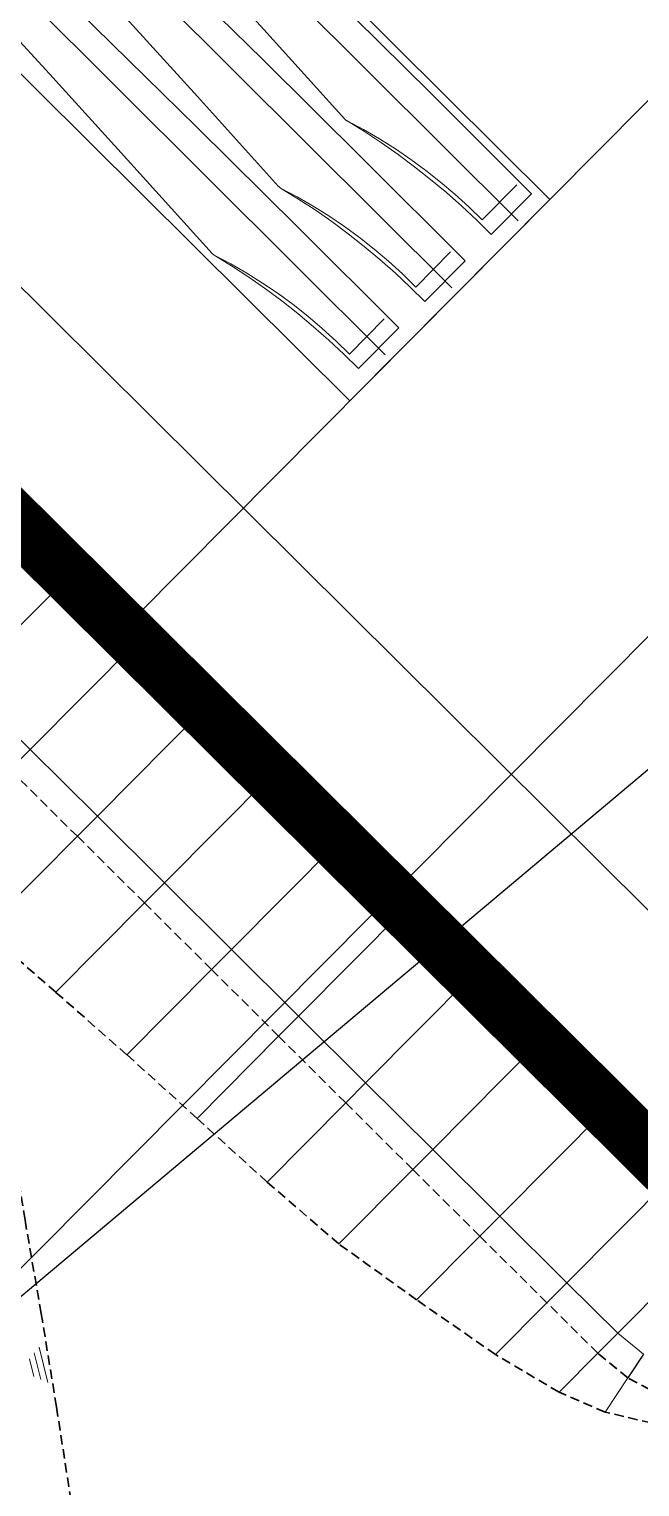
# Model space of a CAD drawing. Header units: metres. Extents: x 544752 to 548977, y 1840603 to 1844608.
# Drawn here: x 545503.2 to 545535.5, y 1843689.5 to 1843766.6 of the extents above; entities that cross this region are included whole.
import ezdxf

# ---------------------------------------------------------------- set-up
doc = ezdxf.new("R2010")
doc.units = ezdxf.units.M
doc.header["$MEASUREMENT"] = 0
doc.linetypes.add('ACAD_ISO02W100', pattern=[15, 12, -3])
doc.linetypes.add('Anordnung Grundriss$0$GESTRICHELT', pattern=[0.75, 0.5, -0.25])
doc.layers.add('Anordnung Grundriss$0$FBC-Windkraftstandort', color=7, linetype='Continuous')
doc.layers.add('C-ROAD', color=7, linetype='Continuous')
for name, color, linetype, lineweight in [('C-ROAD-CORR', 5, 'Continuous', 0), ('C-ROAD-LINK', 150, 'Continuous', 0), ('C-TOPO-FEAT', 94, 'Continuous', 5), ('Line5', 5, 'Continuous', 13), ('Line7', 7, 'Continuous', 20), ('Đường', 5, 'ACAD_ISO02W100', 5)]:
    doc.layers.add(name, color=color, linetype=linetype, lineweight=lineweight)

# ---------------------------------------------------------------- blocks, each defined once
blk = doc.blocks.new('TB')
at = {"layer": 'Anordnung Grundriss$0$FBC-Windkraftstandort', "color": 1, "ltscale": 0.2}
blk.add_lwpolyline([(-13.555, 1.927), (-43.696, -62.061), (-8.986, -2.857)], dxfattribs=at)
at = {"layer": 'Defpoints', "color": 5, "linetype": 'Anordnung Grundriss$0$GESTRICHELT', "lineweight": 5, "ltscale": 0.2}
blk.add_circle((-0.405, 0), 105.728, dxfattribs=at)
blk = doc.blocks.new('FREFEWRFERWF')
at = {"layer": 'Line5', "color": 5}
for p, q in [((-12.755, -0.815), (-14.436, 70.206)), ((-7.212, -0.684), (-8.893, 70.337)), ((-1.669, -0.553), (-3.35, 70.468)), ((-3.159, 0.835), (-0.246, 0.904)), ((-14.245, 0.572), (-11.332, 0.641)), ((-8.702, 0.703), (-5.789, 0.772)), ((-3.362, -0.079), (0, 0)), ((-14.448, -0.342), (-11.086, -0.262)), ((-8.905, -0.211), (-5.543, -0.131))]:
    blk.add_line(p, q, dxfattribs=at)
at = {"layer": 'Line5', "color": 5, "flags": 128}
for points in [[(-3.778, 69.349), (-3.722, 69.447), (-3.657, 69.538), (-3.583, 69.623), (-3.5, 69.699), (-3.411, 69.767), (-3.315, 69.826), (-3.213, 69.874), (-3.107, 69.913), (-2.998, 69.94)], [(-2.998, 69.94), (-2.981, 69.942), (-2.964, 69.94), (-2.947, 69.935), (-2.932, 69.928), (-2.918, 69.917), (-2.907, 69.904), (-2.898, 69.889), (-2.892, 69.873), (-2.89, 69.855)], [(-2.89, 69.855), (-2.425, 62.1), (-1.997, 54.343), (-1.604, 46.584), (-1.247, 38.824), (-0.926, 31.061), (-0.64, 23.298), (-0.391, 15.533), (-0.178, 7.767), (0, 0)], [(-14.874, 69.047), (-14.902, 62.451), (-14.953, 55.856), (-15.027, 49.26), (-15.124, 42.665), (-15.245, 36.071), (-15.389, 29.476), (-15.556, 22.883), (-15.746, 16.29), (-15.96, 9.697)], [(-14.874, 69.047), (-14.874, 69.052), (-14.874, 69.056), (-14.873, 69.061), (-14.872, 69.065), (-14.871, 69.07), (-14.87, 69.074), (-14.868, 69.078), (-14.866, 69.083), (-14.864, 69.087)], [(-14.864, 69.087), (-14.808, 69.184), (-14.743, 69.276), (-14.669, 69.36), (-14.586, 69.437), (-14.497, 69.505), (-14.401, 69.563), (-14.299, 69.612), (-14.193, 69.65), (-14.084, 69.678)], [(-14.084, 69.678), (-14.067, 69.679), (-14.05, 69.678), (-14.033, 69.673), (-14.018, 69.665), (-14.004, 69.655), (-13.993, 69.642), (-13.984, 69.627), (-13.978, 69.61), (-13.976, 69.593)], [(-13.976, 69.593), (-13.511, 61.838), (-13.083, 54.081), (-12.69, 46.322), (-12.333, 38.561), (-12.012, 30.799), (-11.726, 23.035), (-11.477, 15.27), (-11.264, 7.505), (-11.086, -0.262)], [(-9.331, 69.178), (-9.359, 62.583), (-9.409, 55.987), (-9.484, 49.392), (-9.581, 42.796), (-9.702, 36.202), (-9.846, 29.607), (-10.013, 23.014), (-10.203, 16.421), (-10.417, 9.828)], [(-9.331, 69.178), (-9.331, 69.183), (-9.331, 69.187), (-9.33, 69.192), (-9.329, 69.196), (-9.328, 69.201), (-9.327, 69.205), (-9.325, 69.21), (-9.323, 69.214), (-9.321, 69.218)], [(-9.321, 69.218), (-9.265, 69.316), (-9.2, 69.407), (-9.126, 69.491), (-9.043, 69.568), (-8.954, 69.636), (-8.858, 69.695), (-8.756, 69.743), (-8.65, 69.781), (-8.541, 69.809)], [(-8.541, 69.809), (-8.524, 69.811), (-8.507, 69.809), (-8.49, 69.804), (-8.475, 69.796), (-8.461, 69.786), (-8.45, 69.773), (-8.441, 69.758), (-8.435, 69.741), (-8.433, 69.724)], [(-8.433, 69.724), (-7.968, 61.969), (-7.54, 54.212), (-7.147, 46.453), (-6.79, 38.692), (-6.469, 30.93), (-6.183, 23.167), (-5.934, 15.402), (-5.721, 7.636), (-5.543, -0.131)], [(-3.788, 69.309), (-3.816, 62.714), (-3.866, 56.118), (-3.941, 49.523), (-4.038, 42.928), (-4.159, 36.333), (-4.303, 29.739), (-4.47, 23.145), (-4.66, 16.552), (-4.874, 9.96)], [(-3.788, 69.309), (-3.788, 69.314), (-3.788, 69.318), (-3.787, 69.323), (-3.786, 69.328), (-3.785, 69.332), (-3.784, 69.336), (-3.782, 69.341), (-3.78, 69.345), (-3.778, 69.349)], [(-15.942, 9.554), (-15.946, 9.57), (-15.95, 9.585), (-15.953, 9.601), (-15.956, 9.617), (-15.958, 9.633), (-15.959, 9.649), (-15.96, 9.665), (-15.96, 9.681), (-15.96, 9.697)], [(-15.942, 9.554), (-15.601, 8.592), (-15.297, 7.618), (-15.031, 6.633), (-14.803, 5.638), (-14.613, 4.635), (-14.462, 3.625), (-14.351, 2.611), (-14.278, 1.592), (-14.245, 0.572)], [(-15.942, 9.554), (-15.644, 8.48), (-15.378, 7.396), (-15.145, 6.305), (-14.945, 5.208), (-14.779, 4.105), (-14.646, 2.998), (-14.546, 1.887), (-14.48, 0.773), (-14.448, -0.342)], [(-10.399, 9.686), (-10.403, 9.701), (-10.407, 9.717), (-10.41, 9.732), (-10.413, 9.748), (-10.415, 9.764), (-10.416, 9.78), (-10.417, 9.796), (-10.417, 9.812), (-10.417, 9.828)], [(-10.399, 9.686), (-10.058, 8.724), (-9.754, 7.749), (-9.488, 6.764), (-9.26, 5.769), (-9.07, 4.766), (-8.919, 3.756), (-8.807, 2.742), (-8.735, 1.724), (-8.702, 0.703)], [(-10.399, 9.686), (-10.101, 8.611), (-9.835, 7.527), (-9.602, 6.437), (-9.402, 5.339), (-9.236, 4.236), (-9.103, 3.129), (-9.003, 2.018), (-8.937, 0.904), (-8.905, -0.211)], [(-4.856, 9.817), (-4.86, 9.832), (-4.864, 9.848), (-4.867, 9.864), (-4.87, 9.879), (-4.872, 9.895), (-4.873, 9.911), (-4.874, 9.927), (-4.874, 9.944), (-4.874, 9.96)], [(-4.856, 9.817), (-4.515, 8.855), (-4.211, 7.88), (-3.945, 6.895), (-3.716, 5.9), (-3.527, 4.897), (-3.376, 3.888), (-3.264, 2.873), (-3.192, 1.855), (-3.159, 0.835)], [(-4.856, 9.817), (-4.558, 8.742), (-4.292, 7.659), (-4.059, 6.568), (-3.859, 5.47), (-3.693, 4.367), (-3.56, 3.26), (-3.46, 2.149), (-3.394, 1.036), (-3.362, -0.079)]]:
    blk.add_lwpolyline(points, dxfattribs=at)
at = {"layer": 'Line7', "color": 7}
for p, q in [((-15.957, 9.625), (-15.957, 9.625)), ((-15.957, 9.625), (-15.957, 9.625)), ((-15.957, 9.625), (-15.957, 9.625)), ((-11.323, 9.735), (-11.323, 9.735)), ((-11.322, 9.735), (-11.323, 9.735)), ((-11.323, 9.735), (-11.322, 9.735)), ((-10.414, 9.756), (-10.414, 9.756)), ((-10.414, 9.756), (-10.414, 9.756)), ((-10.414, 9.756), (-10.414, 9.756)), ((-5.78, 9.866), (-5.78, 9.866)), ((-5.779, 9.866), (-5.78, 9.866)), ((-5.78, 9.866), (-5.779, 9.866)), ((-4.871, 9.887), (-4.871, 9.887)), ((-4.871, 9.887), (-4.871, 9.887)), ((-4.871, 9.887), (-4.871, 9.887)), ((-0.236, 9.997), (-0.236, 9.997)), ((-0.236, 9.997), (-0.236, 9.997)), ((-0.236, 9.997), (-0.236, 9.997))]:
    blk.add_line(p, q, dxfattribs=at)
blk = doc.blocks.new('RFEWF34RF')
blk.add_lwpolyline([(467558.374, 1441381.465), (467628.374, 1441381.465), (467628.374, 1441366.465), (467558.374, 1441366.465)], close=True)
at = {"xscale": 0.9, "yscale": 0.9714285714285716, "zscale": 0.9714285714285716, "rotation": 268.6444939923905}
blk.add_blockref('FREFEWRFERWF', (467559.272, 1441366.935), dxfattribs=at)
blk = doc.blocks.new('GFERFERF')
blk.add_lwpolyline([(467513.374, 1441358.465), (467628.374, 1441358.465), (467628.374, 1441366.465), (467513.374, 1441366.465)], close=True)
blk = doc.blocks.new('VƯERFEWRFER')
blk.add_lwpolyline([(467558.374, 1441403.465), (467513.374, 1441403.465), (467513.374, 1441358.465), (467558.374, 1441358.465)], close=True)
blk = doc.blocks.new('fcwdăed')
at = {"xscale": -1, "rotation": 19.89216182940478}
for name, p in [('GFERFERF', (1396356.813, 242240.536, -3.316)), ('VƯERFEWRFER', (1396369.402, 242205.744, -3.316)), ('RFEWF34RF', (1396367.36, 242211.386, -3.316))]:
    blk.add_blockref(name, p, dxfattribs=at)

msp = doc.modelspace()

# ---------------------------------------------------------------- linework, layer by layer
at = {"layer": 'C-ROAD', "color": 1, "linetype": 'ACAD_ISO02W100', "lineweight": 60, "ltscale": 0.1, "const_width": 3, "flags": 128}
msp.add_lwpolyline([(545539.986, 1843703.347), (545458.388, 1843784.382)], dxfattribs=at)
at = {"layer": 'C-ROAD-CORR', "color": 160, "linetype": 'Continuous'}
for p, q in [((545505.369, 1843737.725, 713.202), (545499.732, 1843732.049, 721.202)), ((545505.369, 1843737.725, 713.202), (545499.732, 1843732.049, 721.202)), ((545505.369, 1843737.725, 713.202), (545499.732, 1843732.049, 721.202)), ((545508.916, 1843734.202, 713.352), (545503.279, 1843728.526, 721.352)), ((545508.916, 1843734.202, 713.352), (545503.279, 1843728.526, 721.352)), ((545508.916, 1843734.202, 713.352), (545503.279, 1843728.526, 721.352)), ((545512.464, 1843730.679, 713.502), (545506.827, 1843725.003, 721.502)), ((545512.464, 1843730.679, 713.502), (545506.827, 1843725.003, 721.502)), ((545512.464, 1843730.679, 713.502), (545506.827, 1843725.003, 721.502)), ((545503.279, 1843728.526, 721.352), (545502.222, 1843727.461, 721.382)), ((545503.279, 1843728.526, 721.352), (545502.222, 1843727.461, 721.382)), ((545516.012, 1843727.156, 713.652), (545510.375, 1843721.479, 721.652)), ((545516.012, 1843727.156, 713.652), (545510.375, 1843721.479, 721.652)), ((545516.012, 1843727.156, 713.652), (545510.375, 1843721.479, 721.652)), ((545506.827, 1843725.003, 721.502), (545505.77, 1843723.938, 721.532)), ((545506.827, 1843725.003, 721.502), (545505.77, 1843723.938, 721.532)), ((545505.77, 1843723.938, 721.532), (545500.854, 1843718.988, 728.508)), ((545505.77, 1843723.938, 721.532), (545500.854, 1843718.988, 728.508)), ((545505.77, 1843723.938, 721.532), (545500.854, 1843718.988, 728.508)), ((545505.77, 1843723.938, 721.532), (545500.854, 1843718.988, 728.508)), ((545519.56, 1843723.632, 713.802), (545513.923, 1843717.956, 721.802)), ((545519.56, 1843723.632, 713.802), (545513.923, 1843717.956, 721.802)), ((545519.56, 1843723.632, 713.802), (545513.923, 1843717.956, 721.802)), ((545510.375, 1843721.479, 721.652), (545509.318, 1843720.415, 721.682)), ((545510.375, 1843721.479, 721.652), (545509.318, 1843720.415, 721.682)), ((545509.318, 1843720.415, 721.682), (545504.631, 1843715.696, 728.333)), ((545509.318, 1843720.415, 721.682), (545504.631, 1843715.696, 728.333)), ((545509.318, 1843720.415, 721.682), (545504.631, 1843715.696, 728.333)), ((545509.318, 1843720.415, 721.682), (545504.631, 1843715.696, 728.333)), ((545523.108, 1843720.109, 713.952), (545517.47, 1843714.433, 721.952)), ((545523.108, 1843720.109, 713.952), (545517.47, 1843714.433, 721.952)), ((545523.108, 1843720.109, 713.952), (545517.47, 1843714.433, 721.952)), ((545513.923, 1843717.956, 721.802), (545512.866, 1843716.892, 721.832)), ((545513.923, 1843717.956, 721.802), (545512.866, 1843716.892, 721.832)), ((545512.866, 1843716.892, 721.832), (545508.393, 1843712.388, 728.179)), ((545512.866, 1843716.892, 721.832), (545508.393, 1843712.388, 728.179)), ((545512.866, 1843716.892, 721.832), (545508.393, 1843712.388, 728.179)), ((545512.866, 1843716.892, 721.832), (545508.393, 1843712.388, 728.179)), ((545526.655, 1843716.586, 714.102), (545521.018, 1843710.909, 722.102)), ((545526.655, 1843716.586, 714.102), (545521.018, 1843710.909, 722.102)), ((545526.655, 1843716.586, 714.102), (545521.018, 1843710.909, 722.102)), ((545517.47, 1843714.433, 721.952), (545516.413, 1843713.368, 721.982)), ((545517.47, 1843714.433, 721.952), (545516.413, 1843713.368, 721.982)), ((545516.413, 1843713.368, 721.982), (545512.101, 1843709.026, 728.102)), ((545516.413, 1843713.368, 721.982), (545512.101, 1843709.026, 728.102)), ((545516.413, 1843713.368, 721.982), (545512.101, 1843709.026, 728.102)), ((545516.413, 1843713.368, 721.982), (545512.101, 1843709.026, 728.102)), ((545530.203, 1843713.063, 714.252), (545524.566, 1843707.386, 722.252)), ((545530.203, 1843713.063, 714.252), (545524.566, 1843707.386, 722.252)), ((545530.203, 1843713.063, 714.252), (545524.566, 1843707.386, 722.252)), ((545521.018, 1843710.909, 722.102), (545519.961, 1843709.845, 722.132)), ((545521.018, 1843710.909, 722.102), (545519.961, 1843709.845, 722.132)), ((545519.961, 1843709.845, 722.132), (545515.807, 1843705.662, 728.027)), ((545519.961, 1843709.845, 722.132), (545515.807, 1843705.662, 728.027)), ((545519.961, 1843709.845, 722.132), (545515.807, 1843705.662, 728.027)), ((545519.961, 1843709.845, 722.132), (545515.807, 1843705.662, 728.027)), ((545533.751, 1843709.539, 714.402), (545528.114, 1843703.863, 722.402)), ((545533.751, 1843709.539, 714.402), (545528.114, 1843703.863, 722.402)), ((545533.751, 1843709.539, 714.402), (545528.114, 1843703.863, 722.402)), ((545524.566, 1843707.386, 722.252), (545523.509, 1843706.322, 722.282)), ((545524.566, 1843707.386, 722.252), (545523.509, 1843706.322, 722.282)), ((545523.509, 1843706.322, 722.282), (545519.6, 1843702.386, 727.829)), ((545523.509, 1843706.322, 722.282), (545519.6, 1843702.386, 727.829)), ((545523.509, 1843706.322, 722.282), (545519.6, 1843702.386, 727.829)), ((545523.509, 1843706.322, 722.282), (545519.6, 1843702.386, 727.829)), ((545537.299, 1843706.016, 714.552), (545531.661, 1843700.34, 722.552)), ((545537.299, 1843706.016, 714.552), (545531.661, 1843700.34, 722.552)), ((545537.299, 1843706.016, 714.552), (545531.661, 1843700.34, 722.552)), ((545528.114, 1843703.863, 722.402), (545527.057, 1843702.799, 722.432)), ((545528.114, 1843703.863, 722.402), (545527.057, 1843702.799, 722.432)), ((545527.057, 1843702.799, 722.432), (545523.716, 1843699.435, 727.172)), ((545527.057, 1843702.799, 722.432), (545523.716, 1843699.435, 727.172)), ((545527.057, 1843702.799, 722.432), (545523.716, 1843699.435, 727.172)), ((545527.057, 1843702.799, 722.432), (545523.716, 1843699.435, 727.172)), ((545539.986, 1843703.347, 714.665), (545534.349, 1843697.671, 722.665)), ((545539.986, 1843703.347, 714.665), (545534.349, 1843697.671, 722.665)), ((545539.986, 1843703.347, 714.665), (545534.349, 1843697.671, 722.665)), ((545531.661, 1843700.34, 722.552), (545530.604, 1843699.275, 722.582)), ((545531.661, 1843700.34, 722.552), (545530.604, 1843699.275, 722.582)), ((545530.604, 1843699.275, 722.582), (545527.888, 1843696.54, 726.437)), ((545530.604, 1843699.275, 722.582), (545527.888, 1843696.54, 726.437)), ((545530.604, 1843699.275, 722.582), (545527.888, 1843696.54, 726.437)), ((545530.604, 1843699.275, 722.582), (545527.888, 1843696.54, 726.437)), ((545534.349, 1843697.671, 722.665), (545533.292, 1843696.606, 722.695)), ((545534.349, 1843697.671, 722.665), (545533.292, 1843696.606, 722.695)), ((545504.207, 1843695.065, 723.541), (545503.746, 1843696.939, 723.541)), ((545503.468, 1843695.38, 722.898), (545503.237, 1843696.317, 722.898)), ((545503.837, 1843695.223, 723.22), (545503.492, 1843696.628, 723.22)), ((545533.292, 1843696.606, 722.695), (545531.247, 1843694.548, 725.597)), ((545533.292, 1843696.606, 722.695), (545531.247, 1843694.548, 725.597)), ((545533.292, 1843696.606, 722.695), (545531.247, 1843694.548, 725.597)), ((545533.292, 1843696.606, 722.695), (545531.247, 1843694.548, 725.597)), ((545535.717, 1843696.556, 722.671), (545534.888, 1843695.306, 722.701)), ((545535.717, 1843696.556, 722.671), (545534.888, 1843695.306, 722.701)), ((545534.888, 1843695.306, 722.701), (545533.687, 1843693.495, 724.874)), ((545534.888, 1843695.306, 722.701), (545533.687, 1843693.495, 724.874)), ((545534.888, 1843695.306, 722.701), (545533.687, 1843693.495, 724.874)), ((545534.888, 1843695.306, 722.701), (545533.687, 1843693.495, 724.874))]:
    msp.add_line(p, q, dxfattribs=at)
at = {"layer": 'C-ROAD-CORR', "color": 11, "linetype": 'Anordnung Grundriss$0$GESTRICHELT', "lineweight": 30}
for points in [[(545536.706, 1843694.342, 722.707), (545534.888, 1843695.306, 722.701), (545533.292, 1843696.606, 722.695), (545530.604, 1843699.275, 722.582), (545527.057, 1843702.799, 722.432), (545523.509, 1843706.322, 722.282), (545519.961, 1843709.845, 722.132), (545516.413, 1843713.368, 721.982), (545512.866, 1843716.892, 721.832), (545509.318, 1843720.415, 721.682), (545505.77, 1843723.938, 721.532), (545502.222, 1843727.461, 721.382), (545498.675, 1843730.985, 721.232), (545495.127, 1843734.508, 721.082), (545491.579, 1843738.031, 720.932), (545488.031, 1843741.555, 720.782), (545484.483, 1843745.078, 720.632), (545480.936, 1843748.601, 720.482), (545477.388, 1843752.124, 720.332), (545473.84, 1843755.648, 720.182), (545470.292, 1843759.171, 720.032), (545466.745, 1843762.694, 719.882), (545463.197, 1843766.217, 719.732), (545459.649, 1843769.741, 719.582)], [(545537.299, 1843706.016, 714.552), (545533.751, 1843709.539, 714.402), (545530.203, 1843713.063, 714.252), (545526.655, 1843716.586, 714.102), (545523.108, 1843720.109, 713.952), (545519.56, 1843723.632, 713.802), (545516.012, 1843727.156, 713.652), (545512.464, 1843730.679, 713.502), (545508.916, 1843734.202, 713.352), (545505.369, 1843737.725, 713.202), (545501.821, 1843741.249, 713.052), (545498.273, 1843744.772, 712.902), (545494.725, 1843748.295, 712.752), (545491.178, 1843751.819, 712.602), (545487.63, 1843755.342, 712.452), (545484.082, 1843758.865, 712.302), (545480.534, 1843762.388, 712.152), (545476.987, 1843765.912, 712.002), (545473.439, 1843769.435, 711.852)], [(545536.125, 1843692.925, 724.239), (545533.687, 1843693.495, 724.874), (545531.247, 1843694.548, 725.597), (545527.888, 1843696.54, 726.437), (545523.716, 1843699.435, 727.172), (545519.6, 1843702.386, 727.829), (545515.807, 1843705.662, 728.027), (545512.101, 1843709.026, 728.102), (545508.393, 1843712.388, 728.179), (545504.631, 1843715.696, 728.333), (545500.854, 1843718.988, 728.508), (545497.072, 1843722.275, 728.691), (545493.281, 1843725.553, 728.886), (545489.495, 1843728.837, 729.074), (545486.109, 1843732.523, 728.695), (545482.85, 1843736.337, 728.135), (545479.58, 1843740.14, 727.591), (545476.305, 1843743.938, 727.053), (545473.012, 1843747.718, 726.542), (545469.697, 1843751.475, 726.062), (545466.397, 1843755.248, 725.56), (545462.999, 1843758.923, 725.197), (545459.63, 1843762.626, 724.794), (545457.411, 1843767.487, 722.758)], [(545501.069, 1843716.935, 728.033), (545501.485, 1843713.567, 727.261), (545502.189, 1843708.591, 726.206), (545503.004, 1843703.643, 725.264), (545503.859, 1843698.704, 724.365), (545504.669, 1843693.754, 723.418), (545505.437, 1843688.794, 722.428)]]:
    msp.add_polyline3d(points, dxfattribs=at)
at = {"layer": 'C-ROAD-CORR', "color": 1, "linetype": 'Anordnung Grundriss$0$GESTRICHELT', "lineweight": 30}
for points in [[(545537.299, 1843706.016, 714.552), (545533.751, 1843709.539, 714.402), (545530.203, 1843713.063, 714.252), (545526.655, 1843716.586, 714.102), (545523.108, 1843720.109, 713.952), (545519.56, 1843723.632, 713.802), (545516.012, 1843727.156, 713.652), (545512.464, 1843730.679, 713.502), (545508.916, 1843734.202, 713.352), (545505.369, 1843737.725, 713.202), (545501.821, 1843741.249, 713.052), (545498.273, 1843744.772, 712.902), (545494.725, 1843748.295, 712.752), (545491.178, 1843751.819, 712.602), (545487.63, 1843755.342, 712.452), (545484.082, 1843758.865, 712.302), (545480.534, 1843762.388, 712.152), (545476.987, 1843765.912, 712.002), (545473.439, 1843769.435, 711.852)], [(545536.125, 1843692.925, 724.239), (545533.687, 1843693.495, 724.874), (545531.247, 1843694.548, 725.597), (545527.888, 1843696.54, 726.437), (545523.716, 1843699.435, 727.172), (545519.6, 1843702.386, 727.829), (545515.807, 1843705.662, 728.027), (545512.101, 1843709.026, 728.102), (545508.393, 1843712.388, 728.179), (545504.631, 1843715.696, 728.333), (545500.854, 1843718.988, 728.508), (545497.072, 1843722.275, 728.691), (545493.281, 1843725.553, 728.886), (545489.495, 1843728.837, 729.074), (545486.109, 1843732.523, 728.695), (545482.85, 1843736.337, 728.135), (545479.58, 1843740.14, 727.591), (545476.305, 1843743.938, 727.053), (545473.012, 1843747.718, 726.542), (545469.697, 1843751.475, 726.062), (545466.397, 1843755.248, 725.56), (545462.999, 1843758.923, 725.197), (545459.63, 1843762.626, 724.794), (545457.411, 1843767.487, 722.758)], [(545501.142, 1843716.339, 727.896), (545501.485, 1843713.567, 727.261), (545502.189, 1843708.591, 726.206), (545503.004, 1843703.643, 725.264), (545503.859, 1843698.704, 724.365), (545504.669, 1843693.754, 723.418), (545505.437, 1843688.794, 722.428)]]:
    msp.add_polyline3d(points, dxfattribs=at)
at = {"layer": 'C-ROAD-LINK', "color": 83, "linetype": 'Continuous', "lineweight": -3}
for p, q in [((545503.279, 1843728.526, 721.352), (545502.222, 1843727.461, 721.382)), ((545506.827, 1843725.003, 721.502), (545505.77, 1843723.938, 721.532)), ((545510.375, 1843721.479, 721.652), (545509.318, 1843720.415, 721.682)), ((545513.923, 1843717.956, 721.802), (545512.866, 1843716.892, 721.832)), ((545517.47, 1843714.433, 721.952), (545516.413, 1843713.368, 721.982)), ((545521.018, 1843710.909, 722.102), (545519.961, 1843709.845, 722.132)), ((545524.566, 1843707.386, 722.252), (545523.509, 1843706.322, 722.282)), ((545528.114, 1843703.863, 722.402), (545527.057, 1843702.799, 722.432)), ((545531.661, 1843700.34, 722.552), (545530.604, 1843699.275, 722.582)), ((545534.349, 1843697.671, 722.665), (545533.292, 1843696.606, 722.695)), ((545535.717, 1843696.556, 722.671), (545534.888, 1843695.306, 722.701))]:
    msp.add_line(p, q, dxfattribs=at)
at = {"layer": 'C-TOPO-FEAT', "color": 94, "linetype": 'Continuous', "lineweight": 0, "ltscale": 2}
msp.add_polyline3d([(545535.717, 1843696.556, 722.671), (545534.349, 1843697.671, 722.665), (545531.661, 1843700.34, 722.552), (545528.114, 1843703.863, 722.402), (545524.566, 1843707.386, 722.252), (545521.018, 1843710.909, 722.102), (545517.47, 1843714.433, 721.952), (545513.923, 1843717.956, 721.802), (545510.375, 1843721.479, 721.652), (545506.827, 1843725.003, 721.502), (545503.279, 1843728.526, 721.352), (545499.732, 1843732.049, 721.202), (545496.184, 1843735.572, 721.052), (545492.636, 1843739.096, 720.902), (545489.088, 1843742.619, 720.752), (545485.54, 1843746.142, 720.602), (545481.993, 1843749.665, 720.452), (545478.445, 1843753.189, 720.302), (545474.897, 1843756.712, 720.152), (545471.349, 1843760.235, 720.002), (545467.802, 1843763.758, 719.852), (545464.254, 1843767.282, 719.702), (545460.706, 1843770.805, 719.552), (545457.158, 1843774.328, 719.402)], dxfattribs=at)

# ---------------------------------------------------------------- block references
at = {"xscale": -1, "rotation": 155.0907127024132}
msp.add_blockref('fcwdăed', (728494.09, 3344823.189, 3.316), dxfattribs=at)
at = {"layer": 'Đường', "rotation": 340.3922441258827}
msp.add_blockref('TB', (545555.829, 1843735.921), dxfattribs=at)

doc.saveas('drawing.dxf')
